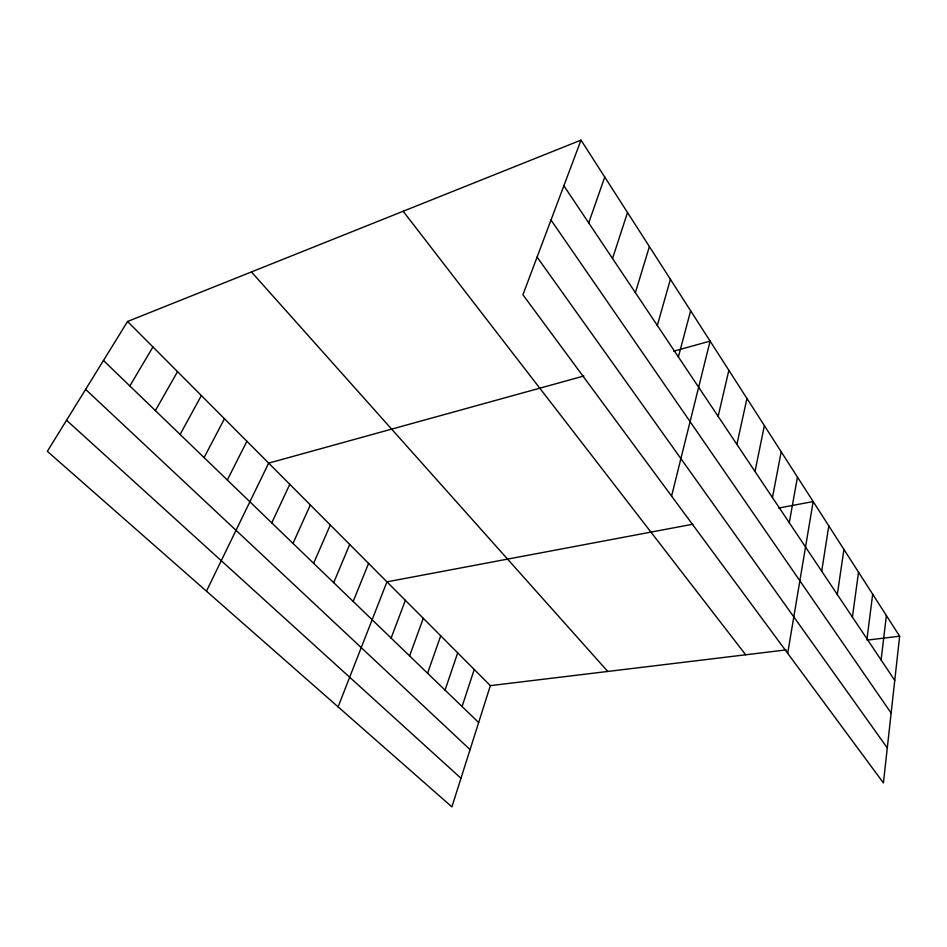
<?xml version="1.0" encoding="UTF-8"?>
<svg xmlns="http://www.w3.org/2000/svg" width="947" height="947" viewBox="0 0 947 947"><rect width="100%" height="100%" fill="white"/><g stroke="black" fill="none" stroke-linecap="round" stroke-linejoin="round"><path stroke-width="1.42" d="M899.65 636.195L883.409 782.932L522.922 294.789L581.008 140.12L899.65 636.195L867.061 640.136M881.101 660L886.38 615.538M866.99 638.905L872.684 594.219M852.407 617.089L858.538 572.201M837.314 594.538L843.919 549.438M821.7 571.195L828.803 525.905M787.691 653.312L813.165 501.555L778.635 508.054M789.277 522.732L797.457 477.099M772.444 497.566L781.204 451.79M755.008 471.488L764.371 425.594M736.908 444.451L746.934 398.45M718.134 416.384L728.859 370.301M671.577 496.098L710.108 341.109L673.613 351.195M678.383 356.948L690.635 310.805M657.313 325.448L670.417 279.318M635.378 292.67L649.393 246.587M127.561 321.483L490.357 685.64L451.897 806.88L47.35 451.34L127.561 321.483L581.008 140.12M612.531 258.519L627.518 212.53M462.077 706.533L474.234 669.458M445.054 690.114L457.697 652.862M588.714 222.912L604.742 177.065M427.571 673.234L440.722 635.816M409.601 655.904L423.273 618.308M391.135 638.077L405.363 600.327M338.091 706.864L386.944 581.849L692.813 524.224M353.184 601.463L368.584 563.406M333.687 582.654L349.703 544.466M313.635 563.299L330.302 524.981M293.002 543.389L310.332 504.94M271.753 522.898L289.794 484.331M206.458 591.165L268.664 463.119L583.861 376.006M227.327 480.022L246.895 441.266M204.09 457.59L224.463 418.752M180.119 434.46L201.356 395.562M155.379 410.596L177.527 371.638M129.846 385.95L152.94 346.957M490.357 685.64L786.14 649.902M66.55 420.267L460.976 778.268M85.609 389.395L470.067 749.598M103.46 360.499L478.649 722.537M251.44 271.931L607.773 671.459M403.15 211.252L745.68 654.791M537.091 257.051L887.28 747.929M551 220.024L891.139 713.091M563.867 185.754L894.761 680.408"/></g></svg>
